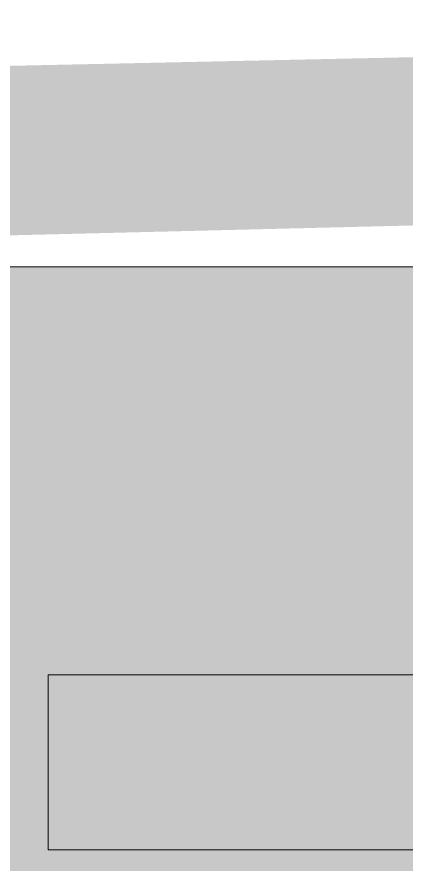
# Model space of a CAD drawing. Header units: inches. Extents: x -54868 to -186, y -265 to 853.
# Drawn here: x -16814.242 to -16813.825, y 161.11 to 162.018 of the extents above; entities that cross this region are included whole.
import ezdxf

# ---------------------------------------------------------------- set-up
doc = ezdxf.new("R2010")
doc.units = ezdxf.units.IN
doc.header["$MEASUREMENT"] = 0
doc.layers.add('Q-SPCQ', color=91, linetype='Continuous', lineweight=9)

# ---------------------------------------------------------------- blocks, each defined once
blk = doc.blocks.new('Basketball_Backstop-Performance_Sports_Systems-3103-Ceiling_Hung - 27_-0_ to 27_-11 7_8_-706978-Section 1')
at = {"layer": 'Q-SPCQ'}
h = blk.add_hatch(color=256, dxfattribs=at)
h.paths.add_polyline_path([(21254.42781, 116), (21257.74031, 116), (21257.74031, 119.125), (21257.05281, 119.125), (21257.13215, 119.3125), (21257.74031, 119.3125), (21257.74031, 119.75), (21254.42781, 119.75), (21254.42781, 118.64463)], flags=0)
h.paths.add_polyline_path([(21256.7701, 120.25), (21257.74031, 120.25), (21257.74031, 120.6875), (21257.05281, 120.6875), (21257.13215, 120.875), (21257.74031, 120.875), (21257.74031, 128.78773), (21256.33588, 128.75244), (21254.42781, 128.75), (21254.44984, 120.25), (21256.10169, 120.25)], flags=0)
h.paths.add_polyline_path([(21254.42781, 129.21651), (21257.13215, 129.20537), (21257.74031, 129.20797), (21257.74031, 134.8125), (21257.05281, 134.8125), (21257.13215, 135), (21257.74031, 135), (21257.74031, 135.4375), (21254.42781, 135.4375), (21254.42781, 129.24148)], flags=0)
h.paths.add_polyline_path([(21254.91772, 129), (21254.42781, 129.125), (21254.49549, 129.05577)], flags=0)
h.paths.add_polyline_path([(21254.42781, 128.82322), (21254.91772, 129), (21254.42781, 128.875)], flags=0)
h.paths.add_polyline_path([(21254.42781, 135.9375), (21257.74031, 135.9375), (21257.74031, 136.375), (21257.05281, 136.375), (21257.13215, 136.5625), (21257.74031, 136.5625), (21257.65824, 161.125), (21257.05281, 161.125), (21257.13215, 161.3125), (21257.74031, 161.3125), (21257.65866, 161.75), (21255.15425, 161.75), (21255.16148, 160.84338), (21255.13624, 152.54259), (21254.42781, 152.54259), (21254.42781, 137.39963)], flags=0)
h.paths.add_polyline_path([(21255.50858, 162.25), (21257.74031, 162.25), (21257.6593, 162.6875), (21257.05281, 162.6875), (21257.13215, 162.875), (21257.74031, 162.875), (21257.70169, 224.78447), (21256.33588, 224.75244), (21254.42781, 224.75), (21254.42781, 187.18623), (21255.16148, 162.25), (21255.28515, 162.25)], flags=0)
h.paths.add_polyline_path([(21254.42781, 225.21651), (21257.13215, 225.20537), (21257.74031, 225.20797), (21257.74031, 281.375), (21254.42781, 281.375), (21254.42781, 225.24148)], flags=0)
h.paths.add_polyline_path([(21254.91772, 225), (21254.42781, 225.125), (21254.42781, 225.0647)], flags=0)
h.paths.add_polyline_path([(21254.42781, 224.82322), (21254.91772, 225), (21254.42781, 224.875)], flags=0)
h = blk.add_hatch(color=256, dxfattribs=at)
h.paths.add_polyline_path([(21258.55281, 161.75), (21258.55281, 162), (21258.42781, 161.92447), (21258.42781, 161.75)], flags=0)
h.paths.add_polyline_path([(21255.13624, 161.75), (21258.11531, 161.82322), (21258.11531, 162), (21255.10322, 161.9353), (21255.12484, 161.75)], flags=0)
for p, q in [((21255.08007, 161.75), (21258.11531, 161.75)), ((21256.55281, 161.3125), (21256.55281, 161.125)), ((21256.66821, 161.3125), (21256.55281, 161.3125)), ((21256.55281, 161.3125), (21257.05281, 161.3125)), ((21256.55281, 161.3125), (21256.55281, 161.125)), ((21257.05281, 161.125), (21256.55281, 161.125)), ((21256.55281, 161.125), (21256.66821, 161.125))]:
    blk.add_line(p, q, dxfattribs=at)

msp = doc.modelspace()

# ---------------------------------------------------------------- block references
at = {"layer": 'Q-SPCQ'}
msp.add_blockref('Basketball_Backstop-Performance_Sports_Systems-3103-Ceiling_Hung - 27_-0_ to 27_-11 7_8_-706978-Section 1', (-38070.76169, 0), dxfattribs=at)

doc.saveas('drawing.dxf')
